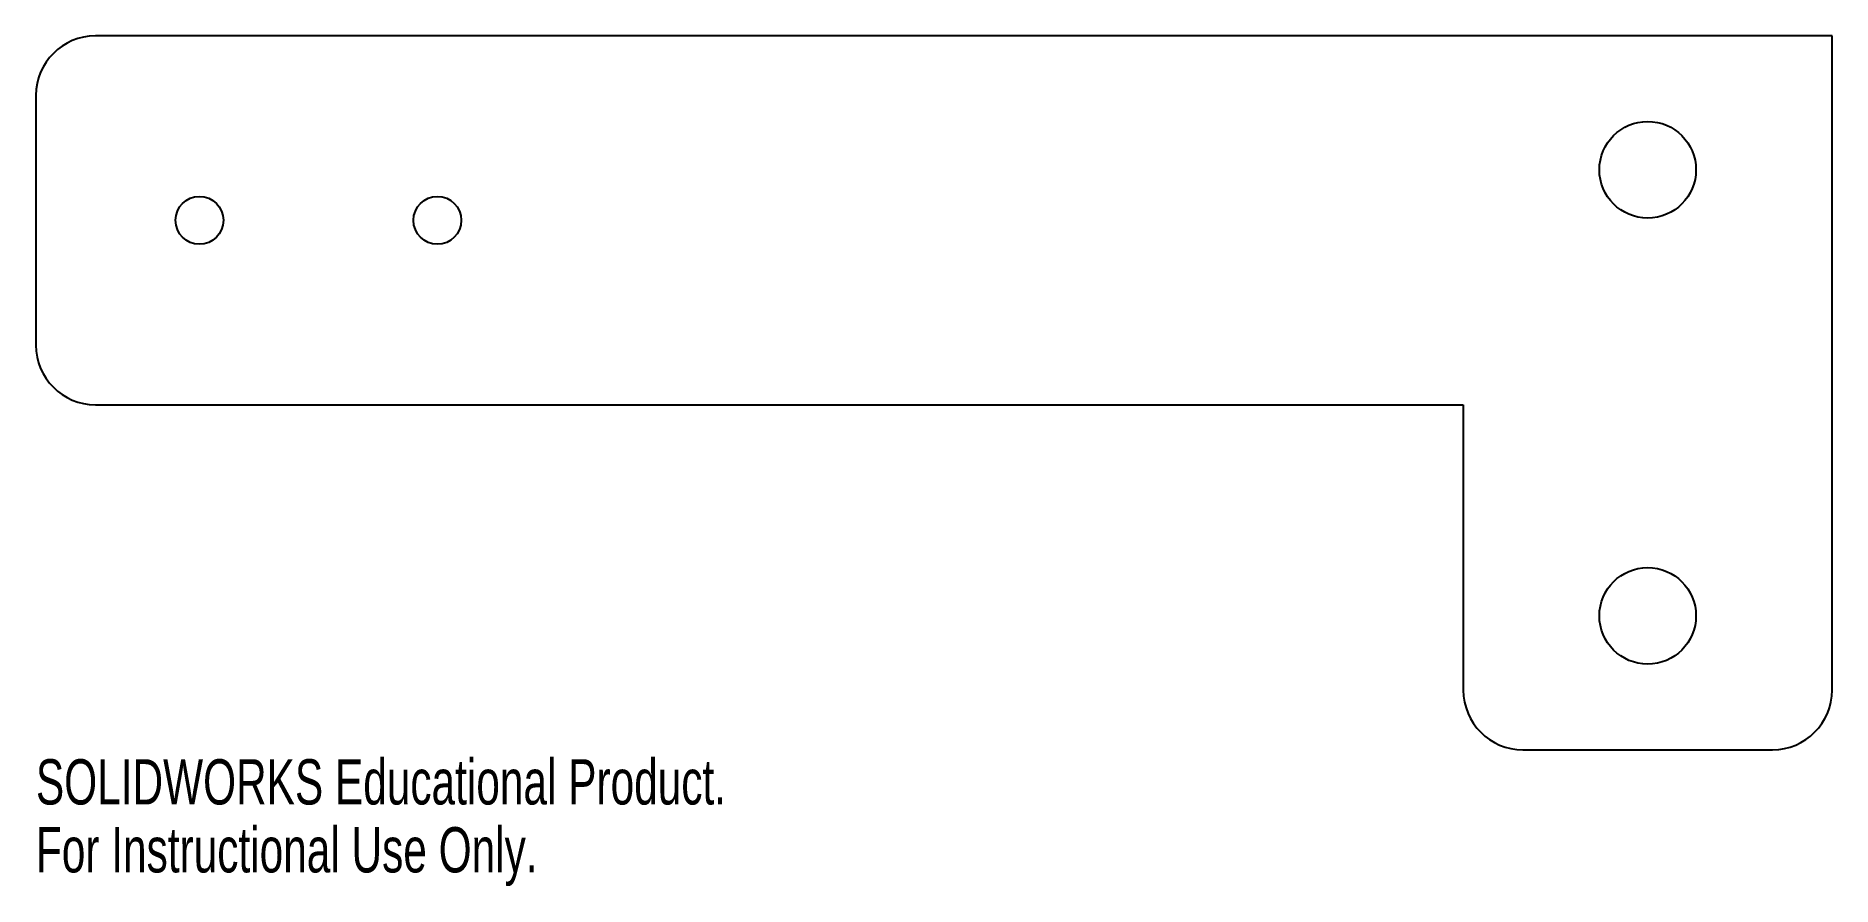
# Model space of a CAD drawing. Header units: inches. Extents: x 0 to 7.55, y -3.57 to 0.
import ezdxf

# ---------------------------------------------------------------- set-up
doc = ezdxf.new("R2010")
doc.units = ezdxf.units.IN
doc.header["$MEASUREMENT"] = 0
doc.styles.add('SLDTEXTSTYLE0', font='TXT', dxfattribs={"width": 0.7})

msp = doc.modelspace()

# ---------------------------------------------------------------- linework, layer by layer
at = {"color": 7, "linetype": 'Continuous', "lineweight": 25}
for p, q in [((7.55, 0), (0.25, 0)), ((7.55, -2.75), (7.55, 0)), ((0, -0.25), (0, -1.3)), ((0.25, -1.55), (6, -1.55)), ((6, -1.55), (6, -2.75)), ((6.25, -3), (7.3, -3))]:
    msp.add_line(p, q, dxfattribs=at)
for centre, radius in [((6.775, -0.5625), 0.203), ((0.6875, -0.775), 0.1005), ((1.6875, -0.775), 0.1005), ((6.775, -2.4375), 0.203)]:
    msp.add_circle(centre, radius, dxfattribs=at)
for centre, start, end in [((0.25, -0.25), 90, 180), ((0.25, -1.3), 180, 270), ((6.25, -2.75), 180, 270), ((7.3, -2.75), 270, 0)]:
    msp.add_arc(centre, 0.25, start, end, dxfattribs=at)

# ---------------------------------------------------------------- texts
at = {"color": 7, "linetype": 'Continuous', "char_height": 0.1903, "attachment_point": 1, "style": 'SLDTEXTSTYLE0'}
for s, insert in [('SOLIDWORKS Educational Product.', (0, -3.0401)), ('For Instructional Use Only.', (0, -3.3256))]:
    msp.add_mtext(s, dxfattribs=dict(at, insert=insert))

doc.saveas('drawing.dxf')
